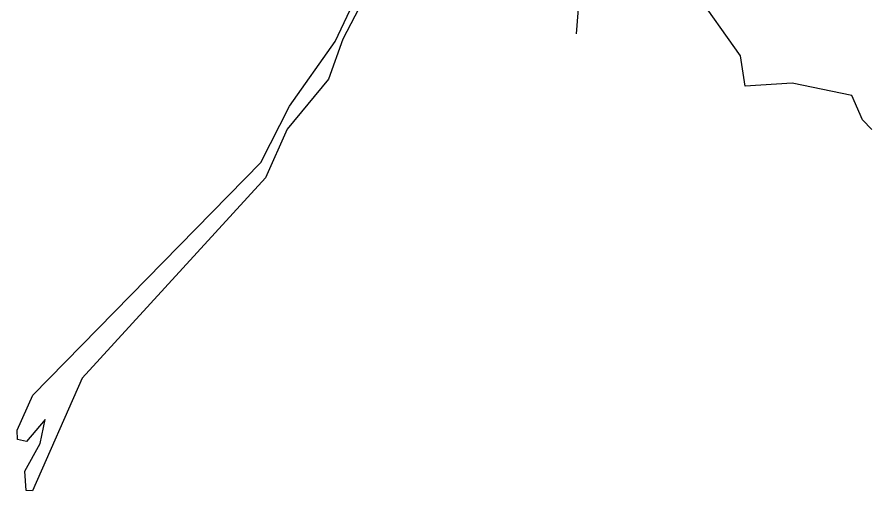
# Model space of a CAD drawing. Header units: metres. Extents: x 479526 to 481925, y 6484265 to 6487890.
# Drawn here: x 479526 to 481783, y 6484265 to 6485516 of the extents above; entities that cross this region are included whole.
import ezdxf

# ---------------------------------------------------------------- set-up
doc = ezdxf.new("R2010")
doc.units = ezdxf.units.M
doc.header["$LTSCALE"] = 0.5
doc.header["$MEASUREMENT"] = 0
doc.layers.add('maa', color=7, linetype='CONTINUOUS')
doc.layers.add('uus kanal', color=7, linetype='CONTINUOUS')

msp = doc.modelspace()

# ---------------------------------------------------------------- linework, layer by layer
at = {"layer": 'maa', "color": 3, "linetype": 'Continuous'}
for points in [[(480365.94, 6485452), (480580.34, 6485905.5)], [(480595.31, 6485860), (480386.22, 6485458)], [(481435.88, 6485413.5), (481313.56, 6485587)], [(480245.19, 6485280.5), (480365.94, 6485452)], [(480386.22, 6485458), (480348.44, 6485352)], [(481448.31, 6485334), (481435.88, 6485413.5)], [(480348.44, 6485352), (480238.53, 6485220.5)], [(481572.75, 6485342), (481448.31, 6485334)], [(481572.75, 6485342), (481572.75, 6485342)], [(481730.41, 6485309), (481572.75, 6485342)], [(481758.53, 6485244.5), (481730.41, 6485309)], [(480169.56, 6485132.5), (480245.19, 6485280.5)], [(481783.2925, 6485219.1974), (481758.53, 6485244.5)], [(480238.53, 6485220.5), (480181.75, 6485092)], [(479566.75, 6484518), (480169.56, 6485132.5)], [(480181.75, 6485092), (479697.81, 6484563)], [(479697.81, 6484563), (479566.44, 6484265)], [(479525.53, 6484425), (479566.75, 6484518)], [(479599.88, 6484453.5), (479550.22, 6484395)], [(479586.03, 6484390), (479599.88, 6484453.5)], [(479599.88, 6484453.5), (479599.88, 6484453.5)], [(479526.47, 6484401), (479525.53, 6484425)], [(479550.22, 6484395), (479526.47, 6484401)], [(479545.75, 6484317), (479586.03, 6484390)], [(479549.47, 6484266), (479545.75, 6484317)], [(479566.44, 6484265), (479549.47, 6484266)]]:
    msp.add_lwpolyline(points, dxfattribs=at)
at = {"layer": 'uus kanal', "color": 5, "ltscale": 0.2}
msp.add_lwpolyline([(481054.1941, 6486127.4261), (481002.5209, 6485472.1793)], dxfattribs=at)

doc.saveas('drawing.dxf')
